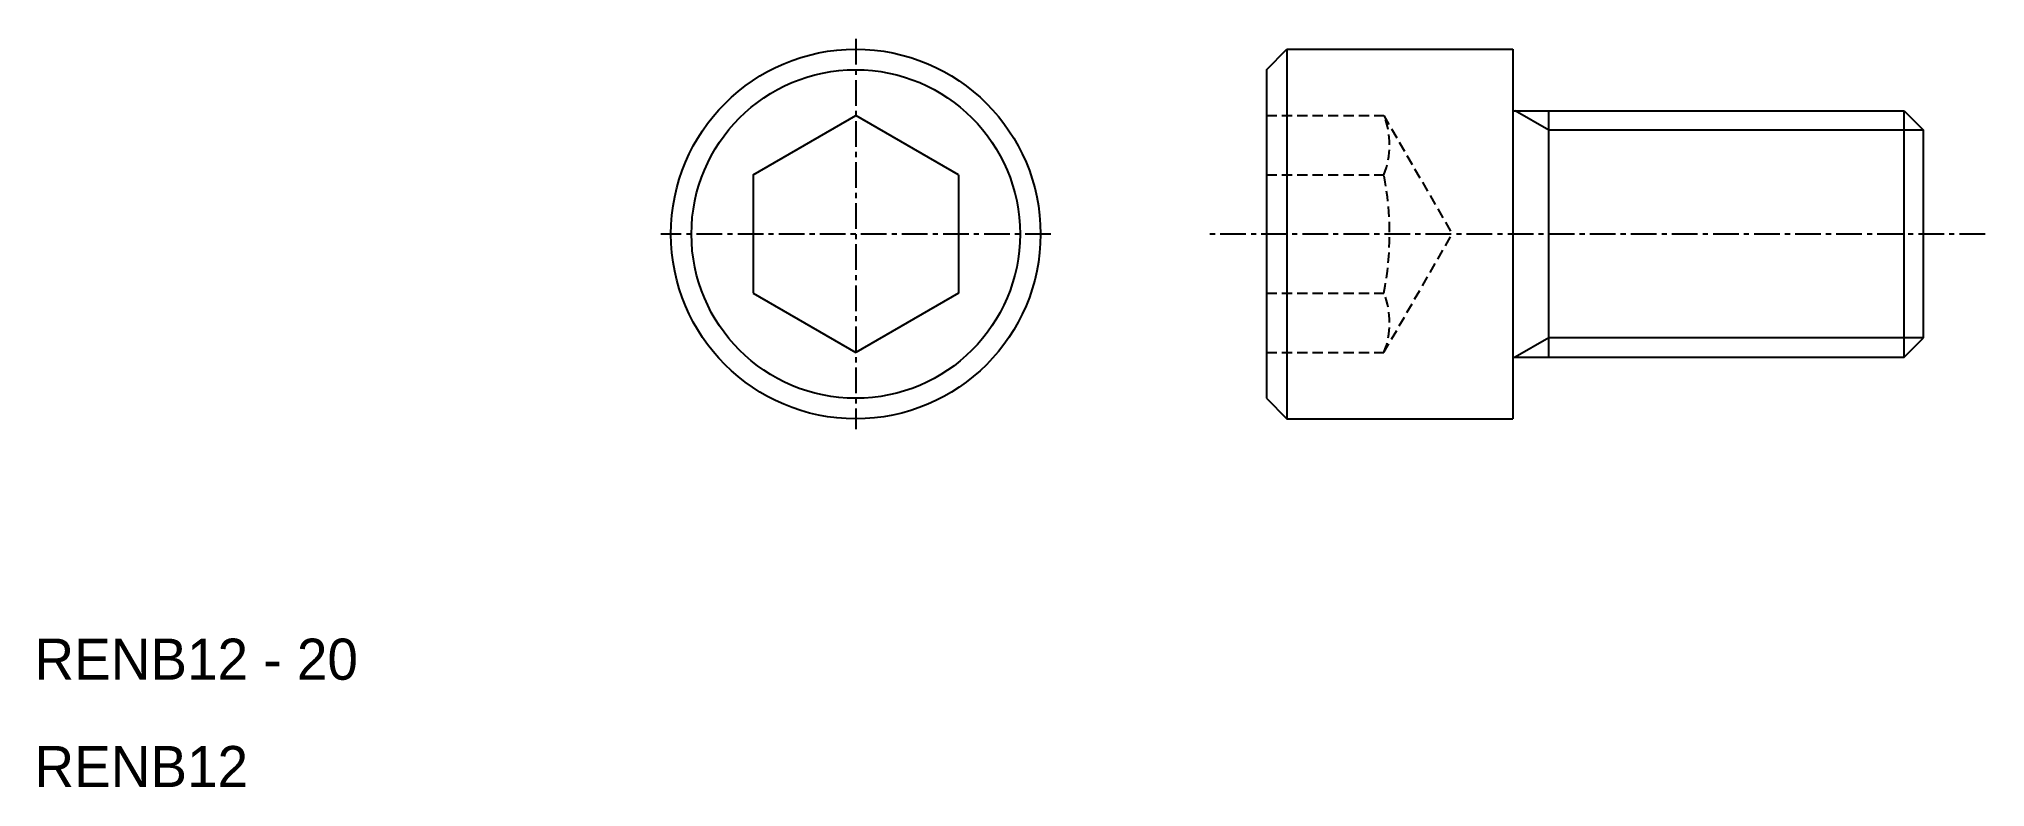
# Model space of a CAD drawing. Extents: x 10.2 to 105, y 13.1 to 49.5.
import ezdxf

# ---------------------------------------------------------------- set-up
doc = ezdxf.new("R2010")
doc.units = 0
doc.linetypes.add('CENTER', pattern=[2, 1.25, -0.25, 0.25, -0.25])
doc.linetypes.add('DASHED', pattern=[0.75, 0.5, -0.25])
doc.layers.get('0').update_dxf_attribs({"linetype": 'CONTINUOUS'})
doc.layers.add('CENTER', color=1, linetype='CENTER')

msp = doc.modelspace()

# ---------------------------------------------------------------- linework, layer by layer
at = {"color": 7, "linetype": 'CONTINUOUS'}
for p, q in [((70, 48.002), (71, 49.002)), ((71, 49.002), (82, 49.002)), ((71, 49.002), (71, 31.002)), ((82, 49.002), (82, 46.002)), ((70, 48.002), (70, 32.002)), ((45, 42.889), (50, 45.776)), ((55, 42.889), (50, 45.776)), ((82, 46.002), (101.053, 46.002)), ((82, 46.002), (82, 34.002)), ((83.75, 34.002), (83.75, 46.002)), ((101.053, 34.002), (101.053, 46.002)), ((101.053, 46.002), (102, 45.055)), ((102, 34.949), (102, 45.055)), ((45, 42.889), (45, 37.116)), ((55, 42.889), (55, 37.116)), ((45, 37.116), (50, 34.229)), ((55, 37.116), (50, 34.229)), ((101.053, 34.002), (102, 34.949)), ((82, 34.002), (101.053, 34.002)), ((82, 34.002), (82, 31.002)), ((70, 32.002), (71, 31.002)), ((71, 31.002), (82, 31.002))]:
    msp.add_line(p, q, dxfattribs=at)
at = {"color": 3, "linetype": 'DASHED'}
for p, q in [((70, 45.776), (75.72, 45.776)), ((75.72, 45.776), (79.053, 40.002)), ((70, 42.889), (75.72, 42.889)), ((75.72, 34.229), (79.053, 40.002)), ((70, 37.116), (75.72, 37.116)), ((70, 34.229), (75.72, 34.229))]:
    msp.add_line(p, q, dxfattribs=at)
at = {"color": 3, "linetype": 'CONTINUOUS'}
for p, q in [((83.75, 45.055), (82.11, 46.002)), ((102, 45.055), (83.75, 45.055)), ((83.75, 34.949), (82.11, 34.002)), ((102, 34.949), (83.75, 34.949))]:
    msp.add_line(p, q, dxfattribs=at)
at = {"color": 7, "linetype": 'CONTINUOUS'}
for radius in [9, 8]:
    msp.add_circle((50, 40.002), radius, dxfattribs=at)
at = {"color": 3, "linetype": 'DASHED'}
for centre, radius, start, end in [((72.145, 44.332), 3.855, 338.01264, 21.98736), ((61, 40.002), 15, 348.9042, 11.0958), ((72.145, 35.672), 3.855, 338.01264, 21.98736)]:
    msp.add_arc(centre, radius, start, end, dxfattribs=at)
at = {"layer": 'CENTER', "color": 1, "linetype": 'CENTER'}
for p, q in [((50, 49.502), (50, 30.502)), ((59.5, 40.002), (40.5, 40.002)), ((105, 40.002), (67, 40.002))]:
    msp.add_line(p, q, dxfattribs=at)

# ---------------------------------------------------------------- texts
at = {"color": 7, "linetype": 'CONTINUOUS'}
for s, p in [('RENB12 - 20', (10, 18.3)), ('RENB12', (10, 13.072))]:
    msp.add_text(s, height=2, dxfattribs=at).set_placement(p)

doc.saveas('drawing.dxf')
